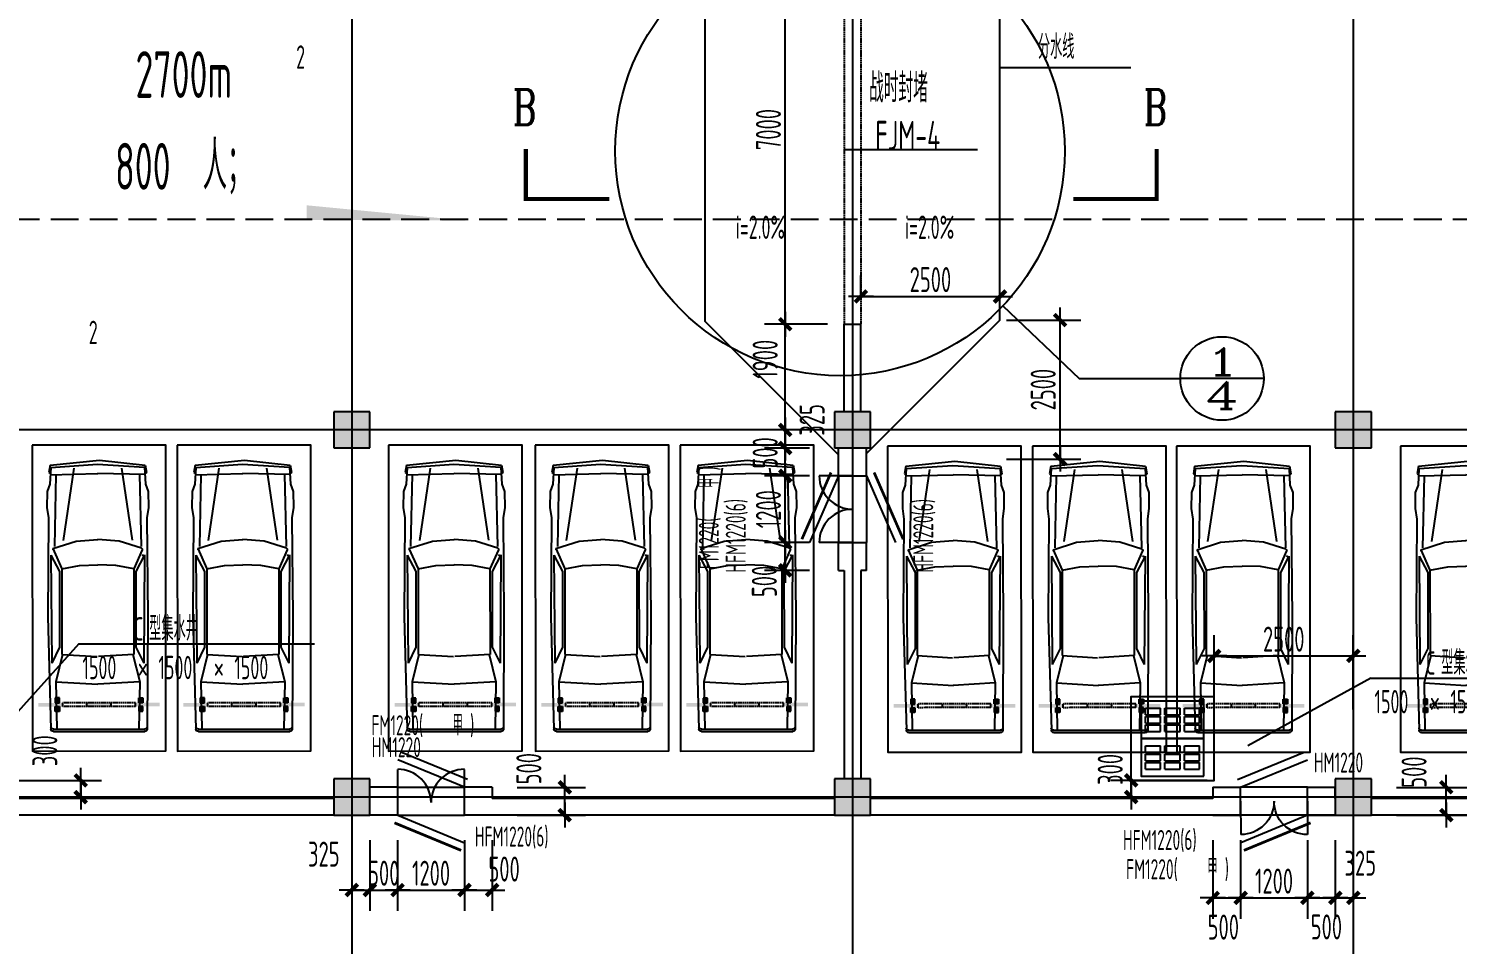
# Model space of a CAD drawing. Extents: x 1596194 to 1987057, y -212608 to 63160.
# Drawn here: x 1673222 to 1698901, y -34939 to -18475 of the extents above; entities that cross this region are included whole.
import ezdxf
from ezdxf.enums import TextEntityAlignment as Align

# ---------------------------------------------------------------- set-up
doc = ezdxf.new("R2010")
doc.units = 0
doc.header["$LTSCALE"] = 100
doc.header["$MEASUREMENT"] = 0
doc.linetypes.add('DASH', pattern=[0.35, 0.25, -0.1])
doc.linetypes.add('DASH_200', pattern=[0.7, 0.5, -0.2])
doc.layers.get('0').update_dxf_attribs({"linetype": 'CONTINUOUS'})
doc.layers.get('DEFPOINTS').update_dxf_attribs({"linetype": 'CONTINUOUS'})
for name, color, linetype in [('_走道示意', 8, 'CONTINUOUS'), ('BALCONY', 6, 'CONTINUOUS'), ('CAR', 8, 'CONTINUOUS'), ('COLUMN', 1, 'CONTINUOUS'), ('DCHJ', 1, 'CONTINUOUS'), ('DOTE', 251, 'CONTINUOUS'), ('PUB_DIM', 3, 'CONTINUOUS'), ('PUB_TEXT', 30, 'CONTINUOUS'), ('SOLID_HATCH', 40, 'CONTINUOUS'), ('WALL', 2, 'CONTINUOUS'), ('WINDOW', 4, 'CONTINUOUS'), ('车位', 8, 'CONTINUOUS')]:
    doc.layers.add(name, color=color, linetype=linetype)
doc.styles.add('_TCH_LABEL', font='COMPLEX', dxfattribs={"bigfont": 'GBCBIG'})
doc.styles.add('DIM', font='', dxfattribs={"width": 0.75})
doc.styles.add('DIM_FONT', font='SYSZ.shx', dxfattribs={"width": 0.7, "bigfont": 'SYFS.shx'})
doc.styles.get('DIM').set_extended_font_data('FangSong_GB2312')
doc.dimstyles.new('DIMN150', dxfattribs={"dimscale": 1.5, "dimtxt": 300, "dimasz": 1, "dimexe": 250, "dimexo": 300, "dimgap": 30, "dimtad": 1, "dimdec": 0, "dimzin": 0, "dimdsep": 46, "dimtxsty": 'DIM_FONT', "dimblk": 'ARCHTICK', "dimcen": 0.09, "dimclrt": 7, "dimazin": 2, "dimtfac": 1, "dimtdec": 0, "dimtix": 1, "dimtmove": 2, "dimatfit": 3, "dimldrblk": 'DOT', "dimfxl": 0, "dimtolj": 1, "dimtzin": 0, "dimarcsym": 0})

# ---------------------------------------------------------------- blocks, each defined once
blk = doc.blocks.new('_archtick')
blk.add_line((-150, 0), (150, 0))
at = {"const_width": 50}
blk.add_lwpolyline([(-70, -70), (70, 70)], dxfattribs=at)
blk = doc.blocks.new('*D289')
at = {"layer": 'DEFPOINTS', "color": 0}
for p in [(1681555, -32115), (1682858, -32115), (1681555, -32615)]:
    blk.add_point(p, dxfattribs=at)
at = {"layer": 'PUB_DIM', "color": 0, "lineweight": -2}
for p, q in [((1682005, -32115), (1683233, -32115)), ((1682858, -32615), (1682858, -32115)), ((1682005, -32615), (1683233, -32615))]:
    blk.add_line(p, q, dxfattribs=at)
at = {"layer": 'PUB_DIM', "color": 0, "lineweight": -2, "xscale": 1.5, "yscale": 1.5, "zscale": 1.5}
for p, rotation in [((1682858, -32115), 90), ((1682858, -32615), 270)]:
    blk.add_blockref('_archtick', p, dxfattribs=dict(at, rotation=rotation))
at = {"layer": 'PUB_DIM', "color": 7, "insert": (1682213, -31780), "char_height": 450, "attachment_point": 5, "rotation": 90, "style": 'DIM_FONT'}
blk.add_mtext('\\A1;500', dxfattribs=at)
blk = doc.blocks.new('_Dot')
at = {"color": 0, "linetype": 'ByBlock', "lineweight": -2}
blk.add_line((-0.5, 0), (-1, 0), dxfattribs=at)
at = {"color": 0, "linetype": 'ByBlock', "const_width": 0.5}
blk.add_lwpolyline([(-0.25, 0, 1), (0.25, 0, 1)], format="xyb", close=True, dxfattribs=at)
blk = doc.blocks.new('*D290')
at = {"layer": 'DEFPOINTS', "color": 0}
for p in [(1697355, -32115), (1698701, -32115), (1697355, -32615)]:
    blk.add_point(p, dxfattribs=at)
at = {"layer": 'PUB_DIM', "color": 0, "lineweight": -2}
for p, q in [((1697805, -32115), (1699076, -32115)), ((1698701, -32615), (1698701, -32115)), ((1697805, -32615), (1699076, -32615))]:
    blk.add_line(p, q, dxfattribs=at)
at = {"layer": 'PUB_DIM', "color": 0, "lineweight": -2, "xscale": 1.5, "yscale": 1.5, "zscale": 1.5}
for p, rotation in [((1698701, -32115), 90), ((1698701, -32615), 270)]:
    blk.add_blockref('_archtick', p, dxfattribs=dict(at, rotation=rotation))
at = {"layer": 'PUB_DIM', "color": 7, "insert": (1698122, -31842), "char_height": 450, "attachment_point": 5, "rotation": 90, "style": 'DIM_FONT'}
blk.add_mtext('\\A1;500', dxfattribs=at)
blk = doc.blocks.new('*D291')
at = {"layer": 'DEFPOINTS', "color": 0}
for p in [(1696705, -32615), (1697030, -32615), (1697030, -34102)]:
    blk.add_point(p, dxfattribs=at)
at = {"layer": 'PUB_DIM', "color": 0, "lineweight": -2}
for p, q in [((1696705, -33065), (1696705, -34477)), ((1697030, -33065), (1697030, -34477)), ((1696705, -34102), (1697030, -34102))]:
    blk.add_line(p, q, dxfattribs=at)
at = {"layer": 'PUB_DIM', "color": 0, "lineweight": -2, "xscale": 1.5, "yscale": 1.5, "zscale": 1.5, "rotation": 180}
blk.add_blockref('_archtick', (1696705, -34102), dxfattribs=at)
at = {"layer": 'PUB_DIM', "color": 0, "lineweight": -2, "xscale": 1.5, "yscale": 1.5, "zscale": 1.5}
blk.add_blockref('_archtick', (1697030, -34102), dxfattribs=at)
at = {"layer": 'PUB_DIM', "color": 7, "insert": (1697155, -33479), "char_height": 450, "attachment_point": 5, "style": 'DIM_FONT'}
blk.add_mtext('\\A1;325', dxfattribs=at)
blk = doc.blocks.new('*D292')
at = {"layer": 'DEFPOINTS', "color": 0}
for p in [(1696205, -32615), (1696705, -32615), (1696705, -34102)]:
    blk.add_point(p, dxfattribs=at)
at = {"layer": 'PUB_DIM', "color": 0, "lineweight": -2}
for p, q in [((1696205, -33065), (1696205, -34477)), ((1696705, -33065), (1696705, -34477)), ((1696205, -34102), (1696705, -34102))]:
    blk.add_line(p, q, dxfattribs=at)
at = {"layer": 'PUB_DIM', "color": 0, "lineweight": -2, "xscale": 1.5, "yscale": 1.5, "zscale": 1.5, "rotation": 180}
blk.add_blockref('_archtick', (1696205, -34102), dxfattribs=at)
at = {"layer": 'PUB_DIM', "color": 0, "lineweight": -2, "xscale": 1.5, "yscale": 1.5, "zscale": 1.5}
blk.add_blockref('_archtick', (1696705, -34102), dxfattribs=at)
at = {"layer": 'PUB_DIM', "color": 7, "insert": (1696546, -34625), "char_height": 450, "attachment_point": 5, "style": 'DIM_FONT'}
blk.add_mtext('\\A1;500', dxfattribs=at)
blk = doc.blocks.new('*D293')
at = {"layer": 'DEFPOINTS', "color": 0}
for p in [(1695005, -32615), (1696205, -32615), (1696205, -34102)]:
    blk.add_point(p, dxfattribs=at)
at = {"layer": 'PUB_DIM', "color": 0, "lineweight": -2}
for p, q in [((1695005, -33065), (1695005, -34477)), ((1696205, -33065), (1696205, -34477)), ((1695005, -34102), (1696205, -34102))]:
    blk.add_line(p, q, dxfattribs=at)
at = {"layer": 'PUB_DIM', "color": 0, "lineweight": -2, "xscale": 1.5, "yscale": 1.5, "zscale": 1.5, "rotation": 180}
blk.add_blockref('_archtick', (1695005, -34102), dxfattribs=at)
at = {"layer": 'PUB_DIM', "color": 0, "lineweight": -2, "xscale": 1.5, "yscale": 1.5, "zscale": 1.5}
blk.add_blockref('_archtick', (1696205, -34102), dxfattribs=at)
at = {"layer": 'PUB_DIM', "color": 7, "insert": (1695605, -33800), "char_height": 450, "attachment_point": 5, "style": 'DIM_FONT'}
blk.add_mtext('\\A1;1200', dxfattribs=at)
blk = doc.blocks.new('*D294')
at = {"layer": 'DEFPOINTS', "color": 0}
for p in [(1694505, -32615), (1695005, -32615), (1695005, -34102)]:
    blk.add_point(p, dxfattribs=at)
at = {"layer": 'PUB_DIM', "color": 0, "lineweight": -2}
for p, q in [((1694505, -33065), (1694505, -34477)), ((1695005, -33065), (1695005, -34477)), ((1694505, -34102), (1695005, -34102))]:
    blk.add_line(p, q, dxfattribs=at)
at = {"layer": 'PUB_DIM', "color": 0, "lineweight": -2, "xscale": 1.5, "yscale": 1.5, "zscale": 1.5, "rotation": 180}
blk.add_blockref('_archtick', (1694505, -34102), dxfattribs=at)
at = {"layer": 'PUB_DIM', "color": 0, "lineweight": -2, "xscale": 1.5, "yscale": 1.5, "zscale": 1.5}
blk.add_blockref('_archtick', (1695005, -34102), dxfattribs=at)
at = {"layer": 'PUB_DIM', "color": 7, "insert": (1694694, -34627), "char_height": 450, "attachment_point": 5, "style": 'DIM_FONT'}
blk.add_mtext('\\A1;500', dxfattribs=at)
blk = doc.blocks.new('*D295')
at = {"layer": 'DEFPOINTS', "color": 0}
for p in [(1679030, -32615), (1679355, -32615), (1679355, -33961)]:
    blk.add_point(p, dxfattribs=at)
at = {"layer": 'PUB_DIM', "color": 0, "lineweight": -2}
for p, q in [((1679030, -33065), (1679030, -34336)), ((1679355, -33065), (1679355, -34336)), ((1679030, -33961), (1679355, -33961))]:
    blk.add_line(p, q, dxfattribs=at)
at = {"layer": 'PUB_DIM', "color": 0, "lineweight": -2, "xscale": 1.5, "yscale": 1.5, "zscale": 1.5, "rotation": 180}
blk.add_blockref('_archtick', (1679030, -33961), dxfattribs=at)
at = {"layer": 'PUB_DIM', "color": 0, "lineweight": -2, "xscale": 1.5, "yscale": 1.5, "zscale": 1.5}
blk.add_blockref('_archtick', (1679355, -33961), dxfattribs=at)
at = {"layer": 'PUB_DIM', "color": 7, "insert": (1678528, -33316), "char_height": 450, "attachment_point": 5, "style": 'DIM_FONT'}
blk.add_mtext('\\A1;325', dxfattribs=at)
blk = doc.blocks.new('*D296')
at = {"layer": 'DEFPOINTS', "color": 0}
for p in [(1679355, -32615), (1679855, -32615), (1679855, -33961)]:
    blk.add_point(p, dxfattribs=at)
at = {"layer": 'PUB_DIM', "color": 0, "lineweight": -2}
for p, q in [((1679355, -33065), (1679355, -34336)), ((1679855, -33065), (1679855, -34336)), ((1679355, -33961), (1679354, -33961)), ((1679355, -33961), (1679855, -33961)), ((1679855, -33961), (1679857, -33961))]:
    blk.add_line(p, q, dxfattribs=at)
at = {"layer": 'PUB_DIM', "color": 0, "lineweight": -2, "xscale": 1.5, "yscale": 1.5, "zscale": 1.5}
blk.add_blockref('_archtick', (1679355, -33961), dxfattribs=at)
at = {"layer": 'PUB_DIM', "color": 0, "lineweight": -2, "xscale": 1.5, "yscale": 1.5, "zscale": 1.5, "rotation": 180}
blk.add_blockref('_archtick', (1679855, -33961), dxfattribs=at)
at = {"layer": 'PUB_DIM', "color": 7, "insert": (1679605, -33659), "char_height": 450, "attachment_point": 5, "style": 'DIM_FONT'}
blk.add_mtext('\\A1;500', dxfattribs=at)
blk = doc.blocks.new('*D297')
at = {"layer": 'DEFPOINTS', "color": 0}
for p in [(1679855, -32615), (1681055, -32615), (1681055, -33961)]:
    blk.add_point(p, dxfattribs=at)
at = {"layer": 'PUB_DIM', "color": 0, "lineweight": -2}
for p, q in [((1679855, -33065), (1679855, -34336)), ((1681055, -33065), (1681055, -34336)), ((1679855, -33961), (1681055, -33961))]:
    blk.add_line(p, q, dxfattribs=at)
at = {"layer": 'PUB_DIM', "color": 0, "lineweight": -2, "xscale": 1.5, "yscale": 1.5, "zscale": 1.5, "rotation": 180}
blk.add_blockref('_archtick', (1679855, -33961), dxfattribs=at)
at = {"layer": 'PUB_DIM', "color": 0, "lineweight": -2, "xscale": 1.5, "yscale": 1.5, "zscale": 1.5}
blk.add_blockref('_archtick', (1681055, -33961), dxfattribs=at)
at = {"layer": 'PUB_DIM', "color": 7, "insert": (1680455, -33659), "char_height": 450, "attachment_point": 5, "style": 'DIM_FONT'}
blk.add_mtext('\\A1;1200', dxfattribs=at)
blk = doc.blocks.new('*D298')
at = {"layer": 'DEFPOINTS', "color": 0}
for p in [(1681055, -32615), (1681555, -32615), (1681555, -33961)]:
    blk.add_point(p, dxfattribs=at)
at = {"layer": 'PUB_DIM', "color": 0, "lineweight": -2}
for p, q in [((1681055, -33065), (1681055, -34336)), ((1681555, -33065), (1681555, -34336)), ((1681055, -33961), (1681555, -33961))]:
    blk.add_line(p, q, dxfattribs=at)
at = {"layer": 'PUB_DIM', "color": 0, "lineweight": -2, "xscale": 1.5, "yscale": 1.5, "zscale": 1.5, "rotation": 180}
blk.add_blockref('_archtick', (1681055, -33961), dxfattribs=at)
at = {"layer": 'PUB_DIM', "color": 0, "lineweight": -2, "xscale": 1.5, "yscale": 1.5, "zscale": 1.5}
blk.add_blockref('_archtick', (1681555, -33961), dxfattribs=at)
at = {"layer": 'PUB_DIM', "color": 7, "insert": (1681768, -33584), "char_height": 450, "attachment_point": 5, "style": 'DIM_FONT'}
blk.add_mtext('\\A1;500', dxfattribs=at)
blk = doc.blocks.new('*D849')
at = {"layer": 'DEFPOINTS', "color": 0}
for p in [(1686820, -25690), (1687705, -25690), (1687705, -26015)]:
    blk.add_point(p, dxfattribs=at)
at = {"layer": 'PUB_DIM', "color": 0, "lineweight": -2}
for p, q in [((1687255, -25690), (1686445, -25690)), ((1686820, -26015), (1686820, -25690)), ((1687255, -26015), (1686445, -26015))]:
    blk.add_line(p, q, dxfattribs=at)
at = {"layer": 'PUB_DIM', "color": 0, "lineweight": -2, "xscale": 1.5, "yscale": 1.5, "zscale": 1.5}
for p, rotation in [((1686820, -25690), 90), ((1686820, -26015), 270)]:
    blk.add_blockref('_archtick', p, dxfattribs=dict(at, rotation=rotation))
at = {"layer": 'PUB_DIM', "color": 7, "insert": (1687302, -25509), "char_height": 450, "attachment_point": 5, "rotation": 90, "style": 'DIM_FONT'}
blk.add_mtext('\\A1;325', dxfattribs=at)
blk = doc.blocks.new('*D850')
at = {"layer": 'DEFPOINTS', "color": 0}
for p in [(1686820, -26015), (1687705, -26015), (1687705, -26515)]:
    blk.add_point(p, dxfattribs=at)
at = {"layer": 'PUB_DIM', "color": 0, "lineweight": -2}
for p, q in [((1687255, -26015), (1686445, -26015)), ((1686820, -26515), (1686820, -26015)), ((1687255, -26515), (1686445, -26515))]:
    blk.add_line(p, q, dxfattribs=at)
at = {"layer": 'PUB_DIM', "color": 0, "lineweight": -2, "xscale": 1.5, "yscale": 1.5, "zscale": 1.5}
for p, rotation in [((1686820, -26015), 90), ((1686820, -26515), 270)]:
    blk.add_blockref('_archtick', p, dxfattribs=dict(at, rotation=rotation))
at = {"layer": 'PUB_DIM', "color": 7, "insert": (1686460, -26103), "char_height": 450, "attachment_point": 5, "rotation": 90, "style": 'DIM_FONT'}
blk.add_mtext('\\A1;500', dxfattribs=at)
blk = doc.blocks.new('*D851')
at = {"layer": 'DEFPOINTS', "color": 0}
for p in [(1686820, -26515), (1687705, -26515), (1687705, -27715)]:
    blk.add_point(p, dxfattribs=at)
at = {"layer": 'PUB_DIM', "color": 0, "lineweight": -2}
for p, q in [((1687255, -26515), (1686445, -26515)), ((1686820, -27715), (1686820, -26515)), ((1687255, -27715), (1686445, -27715))]:
    blk.add_line(p, q, dxfattribs=at)
at = {"layer": 'PUB_DIM', "color": 0, "lineweight": -2, "xscale": 1.5, "yscale": 1.5, "zscale": 1.5}
for p, rotation in [((1686820, -26515), 90), ((1686820, -27715), 270)]:
    blk.add_blockref('_archtick', p, dxfattribs=dict(at, rotation=rotation))
at = {"layer": 'PUB_DIM', "color": 7, "insert": (1686518, -27115), "char_height": 450, "attachment_point": 5, "rotation": 90, "style": 'DIM_FONT'}
blk.add_mtext('\\A1;1200', dxfattribs=at)
blk = doc.blocks.new('*D852')
at = {"layer": 'DEFPOINTS', "color": 0}
for p in [(1686820, -27715), (1687705, -27715), (1687705, -28215)]:
    blk.add_point(p, dxfattribs=at)
at = {"layer": 'PUB_DIM', "color": 0, "lineweight": -2}
for p, q in [((1687255, -27715), (1686445, -27715)), ((1686820, -28215), (1686820, -27715)), ((1687255, -28215), (1686445, -28215))]:
    blk.add_line(p, q, dxfattribs=at)
at = {"layer": 'PUB_DIM', "color": 0, "lineweight": -2, "xscale": 1.5, "yscale": 1.5, "zscale": 1.5}
for p, rotation in [((1686820, -27715), 90), ((1686820, -28215), 270)]:
    blk.add_blockref('_archtick', p, dxfattribs=dict(at, rotation=rotation))
at = {"layer": 'PUB_DIM', "color": 7, "insert": (1686445, -28414), "char_height": 450, "attachment_point": 5, "rotation": 90, "style": 'DIM_FONT'}
blk.add_mtext('\\A1;500', dxfattribs=at)
blk = doc.blocks.new('*D916')
at = {"layer": 'DEFPOINTS', "color": 0}
for p in [(1690347, -23715), (1691759, -23715), (1690347, -26215)]:
    blk.add_point(p, dxfattribs=at)
at = {"layer": 'PUB_DIM', "color": 0, "lineweight": -2}
for p, q in [((1690797, -23715), (1692134, -23715)), ((1691759, -26215), (1691759, -23715)), ((1690797, -26215), (1692134, -26215))]:
    blk.add_line(p, q, dxfattribs=at)
at = {"layer": 'PUB_DIM', "color": 0, "lineweight": -2, "xscale": 1.5, "yscale": 1.5, "zscale": 1.5}
for p, rotation in [((1691759, -23715), 90), ((1691759, -26215), 270)]:
    blk.add_blockref('_archtick', p, dxfattribs=dict(at, rotation=rotation))
at = {"layer": 'PUB_DIM', "color": 7, "insert": (1691457, -24965), "char_height": 450, "attachment_point": 5, "rotation": 90, "style": 'DIM_FONT'}
blk.add_mtext('\\A1;2500', dxfattribs=at)
blk = doc.blocks.new('*D917')
at = {"layer": 'DEFPOINTS', "color": 0}
for p in [(1690680, -23290), (1688180, -23715), (1690680, -23715)]:
    blk.add_point(p, dxfattribs=at)
at = {"layer": 'PUB_DIM', "color": 0, "lineweight": -2}
for p, q in [((1688180, -23265), (1688180, -22915)), ((1690680, -23265), (1690680, -22915)), ((1688180, -23290), (1690680, -23290))]:
    blk.add_line(p, q, dxfattribs=at)
at = {"layer": 'PUB_DIM', "color": 0, "lineweight": -2, "xscale": 1.5, "yscale": 1.5, "zscale": 1.5, "rotation": 180}
blk.add_blockref('_archtick', (1688180, -23290), dxfattribs=at)
at = {"layer": 'PUB_DIM', "color": 0, "lineweight": -2, "xscale": 1.5, "yscale": 1.5, "zscale": 1.5}
blk.add_blockref('_archtick', (1690680, -23290), dxfattribs=at)
at = {"layer": 'PUB_DIM', "color": 7, "insert": (1689430, -22988), "char_height": 450, "attachment_point": 5, "style": 'DIM_FONT'}
blk.add_mtext('\\A1;2500', dxfattribs=at)
blk = doc.blocks.new('*D1067')
at = {"layer": 'DEFPOINTS', "color": 0}
for p in [(1693039, -31990), (1694851, -31990), (1694851, -32290)]:
    blk.add_point(p, dxfattribs=at)
at = {"layer": 'PUB_DIM', "color": 0, "lineweight": -2}
for p, q in [((1694401, -31990), (1692664, -31990)), ((1693039, -32290), (1693039, -31990)), ((1694401, -32290), (1692664, -32290))]:
    blk.add_line(p, q, dxfattribs=at)
at = {"layer": 'PUB_DIM', "color": 0, "lineweight": -2, "xscale": 1.5, "yscale": 1.5, "zscale": 1.5}
for p, rotation in [((1693039, -31990), 90), ((1693039, -32290), 270)]:
    blk.add_blockref('_archtick', p, dxfattribs=dict(at, rotation=rotation))
at = {"layer": 'PUB_DIM', "color": 7, "insert": (1692662, -31793), "char_height": 450, "attachment_point": 5, "rotation": 90, "style": 'DIM_FONT'}
blk.add_mtext('\\A1;300', dxfattribs=at)
blk = doc.blocks.new('*D1068')
at = {"layer": 'DEFPOINTS', "color": 0}
for p in [(1697030, -29753), (1694530, -31164), (1697030, -31164)]:
    blk.add_point(p, dxfattribs=at)
at = {"layer": 'PUB_DIM', "color": 0, "lineweight": -2}
for p, q in [((1694530, -30714), (1694530, -29378)), ((1697030, -30714), (1697030, -29378)), ((1694530, -29753), (1697030, -29753))]:
    blk.add_line(p, q, dxfattribs=at)
at = {"layer": 'PUB_DIM', "color": 0, "lineweight": -2, "xscale": 1.5, "yscale": 1.5, "zscale": 1.5, "rotation": 180}
blk.add_blockref('_archtick', (1694530, -29753), dxfattribs=at)
at = {"layer": 'PUB_DIM', "color": 0, "lineweight": -2, "xscale": 1.5, "yscale": 1.5, "zscale": 1.5}
blk.add_blockref('_archtick', (1697030, -29753), dxfattribs=at)
at = {"layer": 'PUB_DIM', "color": 7, "insert": (1695780, -29451), "char_height": 450, "attachment_point": 5, "style": 'DIM_FONT'}
blk.add_mtext('\\A1;2500', dxfattribs=at)
blk = doc.blocks.new('*D1069')
at = {"layer": 'DEFPOINTS', "color": 0}
for p in [(1671530, -31990), (1674158, -31990), (1671530, -32290)]:
    blk.add_point(p, dxfattribs=at)
at = {"layer": 'PUB_DIM', "color": 0, "lineweight": -2}
for p, q in [((1671980, -31990), (1674533, -31990)), ((1674158, -32290), (1674158, -31990)), ((1671980, -32290), (1674533, -32290))]:
    blk.add_line(p, q, dxfattribs=at)
at = {"layer": 'PUB_DIM', "color": 0, "lineweight": -2, "xscale": 1.5, "yscale": 1.5, "zscale": 1.5}
for p, rotation in [((1674158, -31990), 90), ((1674158, -32290), 270)]:
    blk.add_blockref('_archtick', p, dxfattribs=dict(at, rotation=rotation))
at = {"layer": 'PUB_DIM', "color": 7, "insert": (1673513, -31457), "char_height": 450, "attachment_point": 5, "rotation": 90, "style": 'DIM_FONT'}
blk.add_mtext('\\A1;300', dxfattribs=at)
blk = doc.blocks.new('*D1355')
at = {"layer": 'DEFPOINTS', "color": 0}
for p in [(1686820, -23790), (1688030, -23790), (1688030, -25690)]:
    blk.add_point(p, dxfattribs=at)
at = {"layer": 'PUB_DIM', "color": 0, "lineweight": -2}
for p, q in [((1687580, -23790), (1686445, -23790)), ((1686820, -25690), (1686820, -23790)), ((1687580, -25690), (1686445, -25690))]:
    blk.add_line(p, q, dxfattribs=at)
at = {"layer": 'PUB_DIM', "color": 0, "lineweight": -2, "xscale": 1.5, "yscale": 1.5, "zscale": 1.5}
for p, rotation in [((1686820, -23790), 90), ((1686820, -25690), 270)]:
    blk.add_blockref('_archtick', p, dxfattribs=dict(at, rotation=rotation))
at = {"layer": 'PUB_DIM', "color": 7, "insert": (1686460, -24420), "char_height": 450, "attachment_point": 5, "rotation": 90, "style": 'DIM_FONT'}
blk.add_mtext('\\A1;1900', dxfattribs=at)
blk = doc.blocks.new('*D1356')
at = {"layer": 'DEFPOINTS', "color": 0}
for p in [(1686820, -16790), (1688030, -16790), (1688030, -23790)]:
    blk.add_point(p, dxfattribs=at)
at = {"layer": 'PUB_DIM', "color": 0, "lineweight": -2}
for p, q in [((1687580, -16790), (1686445, -16790)), ((1686820, -23790), (1686820, -16790)), ((1687580, -23790), (1686445, -23790))]:
    blk.add_line(p, q, dxfattribs=at)
at = {"layer": 'PUB_DIM', "color": 0, "lineweight": -2, "xscale": 1.5, "yscale": 1.5, "zscale": 1.5}
for p, rotation in [((1686820, -16790), 90), ((1686820, -23790), 270)]:
    blk.add_blockref('_archtick', p, dxfattribs=dict(at, rotation=rotation))
at = {"layer": 'PUB_DIM', "color": 7, "insert": (1686518, -20290), "char_height": 450, "attachment_point": 5, "rotation": 90, "style": 'DIM_FONT'}
blk.add_mtext('\\A1;7000', dxfattribs=at)
blk = doc.blocks.new('A$C4B905A97')
at = {"layer": 'BALCONY'}
for p, q in [((50, 365), (230, 365)), ((50, 285), (50, 365)), ((230, 285), (230, 365)), ((285, 365), (465, 365)), ((285, 285), (285, 365)), ((465, 285), (465, 365)), ((520, 285), (520, 365)), ((520, 365), (700, 365)), ((700, 285), (700, 365)), ((50, 310), (50, 340)), ((50, 285), (230, 285)), ((50, 185), (50, 265)), ((50, 265), (230, 265)), ((50, 210), (50, 240)), ((50, 185), (230, 185)), ((230, 185), (230, 265)), ((285, 310), (285, 340)), ((285, 285), (465, 285)), ((285, 185), (285, 265)), ((285, 265), (465, 265)), ((285, 210), (285, 240)), ((285, 185), (465, 185)), ((465, 185), (465, 265)), ((520, 285), (700, 285)), ((520, 265), (700, 265)), ((520, 185), (520, 265)), ((520, 185), (700, 185)), ((700, 185), (700, 265)), ((50, 165), (230, 165)), ((50, 165), (230, 165)), ((50, 85), (50, 165)), ((50, 110), (50, 140)), ((50, 85), (230, 85)), ((230, 85), (230, 165)), ((285, 165), (465, 165)), ((285, 165), (465, 165)), ((285, 85), (285, 165)), ((285, 110), (285, 140)), ((285, 85), (465, 85)), ((465, 85), (465, 165)), ((520, 85), (520, 165)), ((520, 165), (700, 165)), ((520, 165), (700, 165)), ((520, 85), (700, 85)), ((700, 85), (700, 165))]:
    blk.add_line(p, q, dxfattribs=at)
at = {"layer": 'WINDOW'}
blk.add_lwpolyline([(750, 0), (750, 450), (0, 450), (0, 0)], close=True, dxfattribs=at)
blk = doc.blocks.new('jing-1')
at = {"layer": 'WINDOW'}
blk.add_lwpolyline([(1000, 0), (1000, 1000), (0, 1000), (0, 0)], close=True, dxfattribs=at)
at = {"layer": 'WINDOW', "rotation": 90}
for p in [(500, 125), (950, 125)]:
    blk.add_blockref('A$C4B905A97', p, dxfattribs=at)
blk = doc.blocks.new('M_A3PTU')
for p, q in [((-0.5, 0), (-0.499, -0.498)), ((0.5, 0), (0.499, -0.498))]:
    blk.add_line(p, q)
for centre, start, end in [((-0.498, -0.001), 269.885, 0.0763), ((0.498, -0.001), 179.9237, 270.115)]:
    blk.add_arc(centre, 0.498, start, end)
blk = doc.blocks.new('车位')
at = {"layer": '车位'}
h = blk.add_hatch(color=256, dxfattribs=at)
h.paths.add_polyline_path([(411, -866), (487, -866), (487, -953), (411, -953)])
edge = h.paths.add_edge_path(flags=16)
edge.add_ellipse((449, -909), major_axis=(10.2, 10.2), ratio=1, start_angle=-45.0335, end_angle=314.9665, ccw=False)
edge = h.paths.add_edge_path(flags=16)
edge.add_ellipse((449, -757), major_axis=(10.2, 10.2), ratio=1, start_angle=-45.0335, end_angle=314.9665, ccw=False)
h.paths.add_polyline_path([(411, -800), (487, -800), (487, -713), (411, -713)])
h = blk.add_hatch(color=256, dxfattribs=at)
h.paths.add_polyline_path([(1988, -867), (1912, -867), (1912, -954), (1988, -954)])
h.paths.add_polyline_path([(1988, -801), (1912, -801), (1912, -714), (1988, -714)])
edge = h.paths.add_edge_path(flags=16)
edge.add_ellipse((1950, -757), major_axis=(10.2, 10.2), ratio=1, start_angle=-45.0335, end_angle=314.9665, ccw=False)
edge = h.paths.add_edge_path(flags=16)
edge.add_ellipse((1950, -910), major_axis=(10.2, 10.2), ratio=1, start_angle=-45.0335, end_angle=314.9665, ccw=False)
h = blk.add_hatch(color=256, dxfattribs=at)
h.paths.add_polyline_path([(1854, -801), (2291, -801), (2291, -867), (1854, -867)])
h.paths.add_polyline_path([(981, -801), (1418, -801), (1418, -866), (981, -866)])
h.paths.add_polyline_path([(108, -800), (545, -800), (545, -866), (108, -866)])
at = {"layer": 'DCHJ', "color": 251}
for p, q in [((487, -713), (411, -713)), ((411, -713), (411, -800)), ((487, -800), (487, -713)), ((1912, -801), (1912, -714)), ((1912, -714), (1988, -714)), ((1988, -714), (1988, -801)), ((411, -800), (487, -800)), ((411, -866), (487, -866)), ((411, -953), (411, -866)), ((981, -801), (981, -866)), ((1418, -801), (1418, -866)), ((1854, -801), (1854, -867)), ((1988, -801), (1912, -801)), ((1988, -867), (1912, -867)), ((1912, -867), (1912, -954))]:
    blk.add_line(p, q, dxfattribs=at)
for centre in [(449, -757), (1950, -757), (449, -909)]:
    blk.add_circle(centre, 14.4, dxfattribs=at)
at = {"layer": '车位'}
for p, q in [((487, -953), (411, -953)), ((487, -866), (487, -953)), ((545, -800), (545, -866)), ((1912, -954), (1988, -954)), ((1988, -954), (1988, -867))]:
    blk.add_line(p, q, dxfattribs=at)
at = {"layer": '车位', "linetype": 'DASH'}
for p, q in [((1854, -801), (545, -800)), ((1854, -867), (545, -866))]:
    blk.add_line(p, q, dxfattribs=at)
at = {"layer": '车位'}
blk.add_lwpolyline([(-3, -5500), (0, 0), (2400, -1), (2397, -5501)], close=True, dxfattribs=at)
blk.add_circle((1950, -910), 14.4, dxfattribs=at)
blk = doc.blocks.new('CAR8')
for p, q in [((-376, 1236), (-474, 253)), ((-331, 1226), (-393, 293)), ((-376, 1236), (-226, 1262)), ((-331, 1226), (4, 1244)), ((-226, 1262), (-206, 1237)), ((-184, 1235), (-206, 289)), ((-188, 1124), (1252, 1155)), ((4, 1244), (151, 1298)), ((151, 1298), (470, 1303)), ((470, 1303), (678, 1271)), ((678, 1271), (2652, 1285)), ((1292, 1188), (1141, 719)), ((1292, 1188), (1697, 1006)), ((1420, 1224), (3582, 1207)), ((1420, 1224), (1749, 1051)), ((2652, 1285), (4896, 1226)), ((3263, 1051), (3582, 1207)), ((4898, 1177), (4898, -649)), ((4945, 1176), (4945, -649)), ((-313, 762), (1127, 977)), ((1697, 1006), (1630, 652)), ((1697, 1006), (3406, 1006)), ((1749, 1051), (3263, 1051)), ((3406, 1006), (3449, 302)), ((3407, 991), (3951, 1125)), ((3951, 1125), (4003, 287)), ((3951, 1125), (4893, 1110)), ((1141, 719), (1108, 289)), ((1630, 652), (1617, 289)), ((-393, 293), (-331, -649)), ((-184, -658), (-206, 288)), ((1141, -141), (1108, 288)), ((1630, -75), (1617, 288)), ((3951, -548), (4003, 290)), ((-474, 253), (-376, -659)), ((3406, -429), (3449, 275)), ((-313, -185), (1127, -400)), ((1283, -584), (1141, -141)), ((1697, -429), (1630, -75)), ((-188, -547), (1252, -578)), ((1317, -599), (1697, -429)), ((1420, -647), (1749, -474)), ((1697, -429), (3406, -429)), ((1749, -474), (3263, -474)), ((3263, -474), (3582, -630)), ((3407, -414), (3951, -548)), ((3951, -548), (4893, -533)), ((-376, -659), (-226, -685)), ((-331, -649), (4, -667)), ((-226, -685), (-206, -660)), ((4, -667), (151, -721)), ((151, -721), (470, -726)), ((470, -726), (678, -694)), ((678, -694), (2652, -708)), ((1420, -647), (3582, -630)), ((2652, -708), (4895, -699))]:
    blk.add_line(p, q)
for centre, radius, start, end in [((1307, 1154), 25, 65.7961, 162.2571), ((4848, 1177), 50, 0, 88.5082), ((4895, 1176), 50, 0, 88.5082), ((-193, 289), 12.5, 178.7004, 181.2996), ((1121, 289), 12.5, 175.5855, 184.4145), ((1629, 289), 12.5, 177.991, 182.009), ((1307, -577), 25, 197.7429, 294.2039), ((1435, -611), 12.5, 116.9382, 269.53), ((4848, -649), 50, 270.2142, 0), ((4895, -649), 50, 270.2142, 0)]:
    blk.add_arc(centre, radius, start, end)
at = {"linetype": 'Continuous', "style": 'DIM', "flags": 9}
for tag in ['XSIZE', 'YSIZE']:
    blk.add_attdef(tag, (-393, 293), '', height=0.5, dxfattribs=at)
blk = doc.blocks.new('车位-car')
at = {"layer": 'CAR', "xscale": 0.9000000003718892, "yscale": 0.9000000000232831, "zscale": 0.9, "rotation": 89.96654327695857}
blk.add_blockref('CAR8', (1434, -4802), dxfattribs=at)
at = {"layer": '车位'}
blk.add_blockref('车位', (0, 0), dxfattribs=at)
blk = doc.blocks.new('A$C2D8B7957')
at = {"linetype": 'Continuous'}
h = blk.add_hatch(color=256, dxfattribs=at)
h.paths.add_polyline_path([(2869, 0), (1150, 165), (1412, 269), (2870, 263)])
h.paths.add_polyline_path([(1412, 269), (1150, 165), (0, 275)])
blk = doc.blocks.new('_fzh')
for p, q in [((-0.5, 0.5), (-0.5, -0.5)), ((0.5, 0.5), (-0.5, 0.5)), ((0.5, -0.5), (0.5, 0.5)), ((-0.5, -0.5), (0.5, -0.5))]:
    blk.add_line(p, q)
at = {"layer": 'SOLID_HATCH'}
blk.add_solid([(0.5, 0.5), (0.5, -0.5), (-0.5, 0.5), (-0.5, -0.5)], dxfattribs=at)

msp = doc.modelspace()

# ---------------------------------------------------------------- linework, layer by layer
at = {"layer": '_走道示意', "linetype": 'DASH_200', "ltscale": 10}
msp.add_line((1669420.241, -21900.933), (1702721.147, -21900.933), dxfattribs=at)
at = {"layer": 'DOTE'}
for p, q in [((1679030.206, 50334.236), (1679030.206, -36126.938)), ((1688030.206, 50334.236), (1688030.206, -36126.938)), ((1697030.206, 50334.236), (1697030.206, -36126.938)), ((1799629.617, -25689.869), (1638383.856, -25689.869)), ((1799629.617, -32289.869), (1638383.856, -32289.869))]:
    msp.add_line(p, q, dxfattribs=at)
at = {"layer": 'PUB_DIM'}
for p, q in [((1690732.583, -23460.228), (1692104.676, -24765.418)), ((1692104.676, -24765.418), (1693921.403, -24765.418)), ((1695421.403, -24765.418), (1693921.403, -24765.418))]:
    msp.add_line(p, q, dxfattribs=at)
at = {"layer": 'PUB_DIM', "const_width": 75}
for points in [[(1682159.239, -20638.004), (1682159.239, -21538.004), (1683659.239, -21538.004)], [(1691996.625, -21538.004), (1693496.625, -21538.004), (1693496.625, -20638.004)]]:
    msp.add_lwpolyline(points, dxfattribs=at)
at = {"layer": 'PUB_DIM'}
for points in [[(1687482.356, -22466.2, 0, 0, 0), (1686219.009, -22466.2, 120, 0, 0), (1685769.009, -22466.2, 0, 0, 0)], [(1688809.97, -22466.2, 0, 0, 0), (1690073.317, -22466.2, 120, 0, 0), (1690523.317, -22466.2, 0, 0, 0)]]:
    msp.add_lwpolyline(points, format="xyseb", dxfattribs=at)
for centre, radius in [((1687805.896, -20676.247), 4039.313), ((1694671.403, -24765.418), 750)]:
    msp.add_circle(centre, radius, dxfattribs=at)
at = {"layer": 'PUB_TEXT'}
for p, q in [((1690680.227, -19175.251), (1693030.329, -19175.251)), ((1687880.206, -20649.956), (1690273.196, -20649.956)), ((1674127.163, -29536.87), (1672767.378, -31052.369)), ((1674127.163, -29536.87), (1678357.57, -29536.87)), ((1697347.337, -30150.938), (1695132.706, -31367.369)), ((1697347.337, -30150.938), (1701577.744, -30150.938))]:
    msp.add_line(p, q, dxfattribs=at)
at = {"layer": 'WALL'}
for p, q in [((1687880.206, -23789.869), (1688180.206, -23790.044)), ((1687880.206, -25364.869), (1687880.206, -23789.869)), ((1688180.206, -25364.869), (1688180.206, -23789.869)), ((1687780.206, -26514.869), (1687780.206, -26014.869)), ((1688280.206, -26514.869), (1688280.206, -26014.869)), ((1687780.206, -26514.869), (1688280.206, -26514.869)), ((1687780.206, -28214.869), (1687780.206, -27714.869)), ((1687780.206, -27714.869), (1688280.206, -27714.869)), ((1688280.206, -28214.869), (1688280.206, -27714.869)), ((1687780.206, -28214.869), (1687880.206, -28214.863)), ((1687880.206, -28214.863), (1687880.206, -31964.869)), ((1688280.206, -28214.869), (1688180.206, -28214.874)), ((1688180.206, -28214.874), (1688180.206, -31964.869)), ((1678705.206, -32314.869), (1670355.206, -32314.869)), ((1679855.206, -32114.869), (1679355.206, -32114.869)), ((1679355.206, -32314.869), (1679355.206, -32114.869)), ((1679855.206, -32614.869), (1679855.206, -32114.869)), ((1681555.206, -32114.869), (1681055.206, -32114.869)), ((1681055.206, -32614.869), (1681055.206, -32114.869)), ((1681555.206, -32114.869), (1681555.206, -32314.869)), ((1687705.206, -32314.869), (1681555.206, -32314.869)), ((1694505.498, -32314.869), (1688355.206, -32314.869)), ((1694505.498, -32114.869), (1694505.498, -32314.869)), ((1694505.498, -32114.869), (1695005.206, -32114.869)), ((1695005.206, -32614.869), (1695005.206, -32114.869)), ((1696205.206, -32114.869), (1696705.206, -32114.869)), ((1696205.206, -32614.869), (1696205.206, -32114.869)), ((1696705.206, -32314.869), (1696705.206, -32114.869)), ((1705705.38, -32314.869), (1697355.206, -32314.869)), ((1678705.206, -32614.869), (1670355.206, -32614.869)), ((1679855.206, -32614.869), (1679355.206, -32614.869)), ((1679855.206, -32614.869), (1679355.206, -32614.869)), ((1681555.206, -32614.869), (1681055.206, -32614.869)), ((1687705.206, -32614.869), (1681055.206, -32614.869)), ((1695005.206, -32614.869), (1688355.206, -32614.869)), ((1694505.206, -32614.869), (1695005.206, -32614.869)), ((1696705.206, -32614.869), (1696205.206, -32614.869)), ((1696205.206, -32614.869), (1696705.206, -32614.869)), ((1699280.206, -32614.869), (1697355.206, -32614.869))]:
    msp.add_line(p, q, dxfattribs=at)
at = {"layer": 'WINDOW', "linetype": 'DASH'}
for p, q in [((1687880.206, -16789.869), (1687880.206, -23790.044)), ((1688180.206, -16790.044), (1688180.206, -23790.044))]:
    msp.add_line(p, q, dxfattribs=at)
at = {"layer": 'WINDOW'}
for p, q in [((1687780.206, -26514.869), (1687257.365, -27714.371)), ((1687780.206, -26514.869), (1687780.206, -27714.869)), ((1688280.206, -26514.869), (1688280.206, -27714.869)), ((1688280.206, -26514.869), (1688803.047, -27714.371)), ((1681112.494, -31976.239), (1679913.882, -31480.915)), ((1694947.918, -31976.239), (1696146.53, -31480.915)), ((1681055.206, -32114.869), (1679856.594, -31619.544)), ((1695005.206, -32114.869), (1696203.818, -31619.544)), ((1679855.206, -32114.869), (1681055.206, -32114.869)), ((1696205.206, -32114.869), (1695005.206, -32114.869)), ((1679855.206, -32614.869), (1681053.818, -33110.193)), ((1679855.206, -32614.869), (1681055.206, -32614.869)), ((1696205.206, -32614.869), (1695005.206, -32614.869)), ((1696205.206, -32614.869), (1695006.594, -33110.193))]:
    msp.add_line(p, q, dxfattribs=at)
for points in [[(1687780.206, -26139.869), (1685380.206, -23739.869), (1685380.206, 16660.131), (1687880.206, 19160.132)], [(1688280.206, -26114.911), (1690680.206, -23714.81), (1690680.371, 16660.131), (1688180.206, 19160.296)]]:
    msp.add_lwpolyline(points, dxfattribs=at)
at = {"layer": 'WINDOW', "const_width": 50}
for points in [[(1687642.701, -26454.933), (1687119.86, -27654.435)], [(1688417.711, -26454.933), (1688940.552, -27654.435)], [(1679797.918, -32753.498), (1680996.53, -33248.822)], [(1696262.494, -32753.498), (1695063.882, -33248.822)]]:
    msp.add_lwpolyline(points, dxfattribs=at)

# ---------------------------------------------------------------- block references
at = {"layer": '_走道示意', "linetype": 'DASH_200', "ltscale": 10, "rotation": 180}
msp.add_blockref('A$C2D8B7957', (1681090.068, -21652.072), dxfattribs=at)
at = {"layer": 'COLUMN', "xscale": 650, "yscale": 650, "zscale": 650}
for p in [(1679030.206, -25689.869), (1688030.206, -25689.869), (1697030.206, -25689.869), (1679030.206, -32289.869), (1688030.206, -32289.869), (1697030.206, -32289.869)]:
    msp.add_blockref('_fzh', p, dxfattribs=at)
at = {"layer": 'WALL', "xscale": 1.5, "yscale": 1.5, "zscale": 1.5, "rotation": 270}
msp.add_blockref('jing-1', (1693030.206, -30489.869), dxfattribs=at)
at = {"layer": 'WINDOW', "xscale": 1200, "yscale": 1200, "zscale": 1200}
for p, rotation in [((1688030.241, -27114.869), 269.996654332), ((1680455.206, -32389.023), 180)]:
    msp.add_blockref('M_A3PTU', p, dxfattribs=dict(at, rotation=rotation))
at = {"layer": 'WINDOW', "xscale": -1200, "yscale": 1200, "zscale": 1200}
msp.add_blockref('M_A3PTU', (1695605.206, -32364.869), dxfattribs=at)
at = {"layer": '车位', "xscale": -1, "rotation": 180}
for p in [(1673289.575, -31461.969), (1675895.491, -31461.969), (1679692.972, -31462.198), (1682330.068, -31462.198), (1684935.983, -31462.198), (1688663.933, -31482.93), (1691269.848, -31482.93), (1693857.088, -31482.93), (1697878.419, -31482.93)]:
    msp.add_blockref('车位-car', p, dxfattribs=at)

# ---------------------------------------------------------------- texts
at = {"layer": 'PUB_TEXT'}
for s, height, style, width, p in [('分水线', 434.0551, 'DIM_FONT', 0.7, (1691361.825, -19020.237)), ('2700m', 840, 'DIM_FONT', 0.65625, (1675143.398, -19721.228)), ('2', 420, 'DIM_FONT', 0.65625, (1678030.898, -19196.228)), ('战时封堵', 525, 'DIM_FONT', 0.7, (1688325.735, -19803.192)), ('B', 637.5, '_TCH_LABEL', 0.705882, (1681923.524, -20206.754)), ('B', 637.5, '_TCH_LABEL', 0.705882, (1693260.91, -20206.754)), ('FJM-4', 525, 'DIM_FONT', 0.7, (1688437.814, -20658.46)), ('800', 840, 'DIM_FONT', 0.65625, (1674775.898, -21371.228)), ('人；', 868.1102, 'DIM_FONT', 0.7, (1676350.898, -21371.228)), ('i=2.0%', 420, 'DIM_FONT', 0.65625, (1685930.057, -22256.2)), ('i=2.0%', 420, 'DIM_FONT', 0.65625, (1688971.019, -22256.2)), ('2', 420, 'DIM_FONT', 0.65625, (1674303.398, -24146.228)), ('型集水井', 434.0551, 'DIM_FONT', 0.7, (1675390.122, -29476.871)), ('C', 420, 'DIM_FONT', 0.65625, (1675114.497, -29476.871)), ('1500', 420, 'DIM_FONT', 0.65625, (1674189.389, -30170.892)), ('1500', 420, 'DIM_FONT', 0.65625, (1675554.389, -30170.892)), ('1500', 420, 'DIM_FONT', 0.65625, (1676919.389, -30170.892)), ('C', 420, 'DIM_FONT', 0.65625, (1698334.671, -30090.939)), ('型集水井', 434.0551, 'DIM_FONT', 0.7, (1698610.296, -30090.939)), ('×', 434.055, 'DIM_FONT', 0.7, (1675186.889, -30170.892)), ('×', 434.055, 'DIM_FONT', 0.7, (1676551.889, -30170.892)), ('1500', 420, 'DIM_FONT', 0.65625, (1697409.563, -30784.96)), ('×', 434.055, 'DIM_FONT', 0.7, (1698407.063, -30784.96)), ('1500', 420, 'DIM_FONT', 0.65625, (1698774.563, -30784.96)), ('FM1220(', 360, 'DIM_FONT', 0.65625, (1679383.123, -31178.629)), ('甲', 372.047, 'DIM_FONT', 0.7, (1680841.873, -31178.629)), (')', 360, 'DIM_FONT', 0.65625, (1681156.873, -31178.629)), ('HM1220', 360, 'DIM_FONT', 0.65625, (1679388.532, -31572.749)), ('HM1220', 360, 'DIM_FONT', 0.65625, (1696321.996, -31848.503)), ('HFM1220(6)', 360, 'DIM_FONT', 0.65625, (1681241.321, -33180.148)), ('HFM1220(6)', 360, 'DIM_FONT', 0.65625, (1692890.206, -33241.865)), ('FM1220(', 360, 'DIM_FONT', 0.65625, (1692946.187, -33766.448)), (')', 360, 'DIM_FONT', 0.65625, (1694719.937, -33766.448)), ('甲', 372.047, 'DIM_FONT', 0.7, (1694404.937, -33766.448))]:
    msp.add_text(s, height=height, dxfattribs=dict(at, style=style, width=width)).set_placement(p)
at = {"layer": 'PUB_TEXT', "style": '_TCH_LABEL'}
for s, width, p, p2 in [('1', 2.916667, (1694369.534, -24705.044), (1694973.272, -24705.044)), ('4', 1.640625, (1694369.534, -25308.783), (1694973.272, -25308.783))]:
    msp.add_text(s, height=482.991, dxfattribs=dict(at, width=width)).set_placement(p, p2, align=Align.FIT)
at = {"layer": 'PUB_TEXT', "style": 'DIM_FONT'}
for s, height, width, p in [(')', 360, 0.65625, (1685626.65, -26420.287)), ('甲', 372.047, 0.7, (1685626.65, -26735.287)), ('HFM1220(6)', 360, 0.65625, (1686110.697, -28255.762)), ('HFM1220(6)', 360, 0.65625, (1689481.565, -28255.762)), ('FM1220(', 360, 0.65625, (1685626.65, -28194.037))]:
    msp.add_text(s, height=height, rotation=90, dxfattribs=dict(at, width=width)).set_placement(p)

# ---------------------------------------------------------------- dimensions: what is measured, and where the dimension line sits
at = {"layer": 'PUB_DIM'}
for p1, p2, distance, picture, middle in [((1688030.206, -23789.956), (1688030.206, -16789.869), 1210.158, '*D1356', (1686517.905, -20289.912)), ((1688180.206, -23714.81), (1690680.206, -23714.81), 425.062, '*D917', (1689430.206, -22987.605)), ((1690346.892, -26214.869), (1690346.892, -23714.81), -1412.004, '*D916', (1691456.753, -24964.839)), ((1687705.206, -27714.869), (1687705.206, -26514.595), 885.158, '*D851', (1686517.905, -27114.732)), ((1694530.206, -31164.083), (1697030.138, -31164.083), 1410.859, '*D1068', (1695780.172, -29451.081)), ((1679355.206, -32614.869), (1679855.206, -32614.869), -1346.515, '*D296', (1679605.206, -33659.241)), ((1679855.206, -32614.869), (1681055.206, -32614.869), -1346.515, '*D297', (1680455.206, -33659.241)), ((1695005.206, -32614.869), (1696205.47, -32614.869), -1486.917, '*D293', (1695605.338, -33799.643))]:
    dim = msp.add_aligned_dim(p1=p1, p2=p2, distance=distance, dimstyle='DIMN150', dxfattribs=at)
    dim.commit()
    dim.dimension.update_dxf_attribs({"geometry": picture, "text_midpoint": middle})
for base, p1, p2, angle, picture, middle in [((1686820.048, -23789.956), (1688030.206, -25689.869), (1688030.206, -23789.956), 90, '*D1355', (1686460.048, -24420.321)), ((1686820.048, -25689.869), (1687705.206, -26014.869), (1687705.206, -25689.869), 90, '*D849', (1687301.597, -25509.461)), ((1686820.048, -26014.869), (1687705.206, -26514.595), (1687705.206, -26014.869), 90, '*D850', (1686460.048, -26103.025)), ((1686820.048, -27714.869), (1687705.206, -28214.869), (1687705.206, -27714.869), 90, '*D852', (1686445.279, -28413.554)), ((1674157.883, -31989.869), (1671529.878, -32289.869), (1671529.878, -31989.869), 90, '*D1069', (1673512.883, -31456.833)), ((1682857.581, -32114.869), (1681555.206, -32614.869), (1681555.206, -32114.869), 90, '*D289', (1682212.581, -31779.996)), ((1693039.312, -31989.869), (1694851.465, -32289.869), (1694851.465, -31989.869), 90, '*D1067', (1692661.684, -31793.291)), ((1698700.984, -32114.869), (1697355.206, -32614.869), (1697355.206, -32114.869), 90, '*D290', (1698122.106, -31842.441)), ((1679355.206, -33961.384), (1679030.206, -32614.869), (1679355.206, -32614.869), 0, '*D295', (1678527.706, -33316.384)), ((1681555.206, -33961.384), (1681055.206, -32614.869), (1681555.206, -32614.869), 0, '*D298', (1681768.18, -33583.673)), ((1695005.206, -34101.785), (1694505.498, -32614.869), (1695005.206, -32614.869), 360, '*D294', (1694694.319, -34627.49)), ((1696705.206, -34101.785), (1696205.47, -32614.869), (1696705.206, -32614.869), 360, '*D292', (1696545.718, -34625.387)), ((1697030.206, -34101.785), (1696705.206, -32614.869), (1697030.206, -32614.869), 360, '*D291', (1697155.024, -33479.441))]:
    dim = msp.add_linear_dim(base=base, p1=p1, p2=p2, angle=angle, dimstyle='DIMN150', dxfattribs=at)
    dim.commit()
    dim.dimension.update_dxf_attribs({"geometry": picture, "text_midpoint": middle, "dimtype": 129})

doc.saveas('drawing.dxf')
